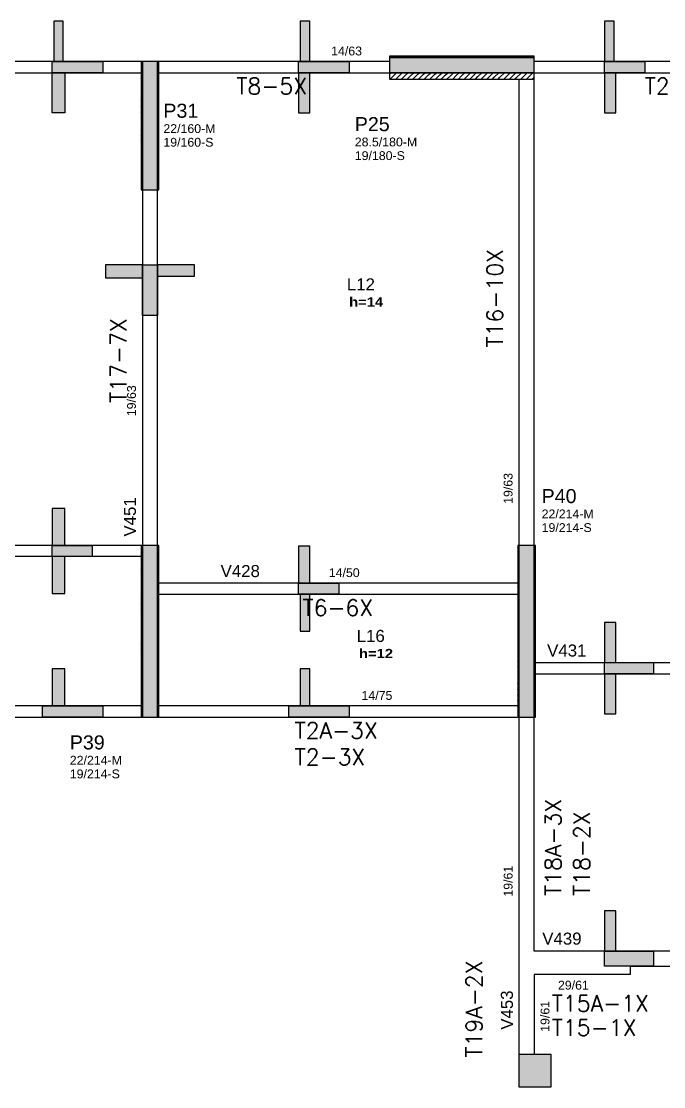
# Model space of a CAD drawing. Extents: x 17311 to 161354, y 153625 to 213544.
# Drawn here: x 20217 to 21017, y 210641 to 211969 of the extents above; entities that cross this region are included whole.
import ezdxf

# ---------------------------------------------------------------- set-up
doc = ezdxf.new("R2010")
doc.units = 0
for name, color, linetype in [('8', 111, 'CONTINUOUS'), ('MTH-DIM-PILAR', 3, 'CONTINUOUS'), ('MTH-DIM-VIGA', 3, 'CONTINUOUS'), ('MTH-FACE-VIGA', 7, 'CONTINUOUS'), ('MTH-LINHA-SEÇÃO', 16, 'CONTINUOUS'), ('MTH-PILAR-SEGUE', 5, 'CONTINUOUS'), ('MTH-SOMBRA21', 150, 'CONTINUOUS'), ('MTH-SOMBRA25', 253, 'CONTINUOUS'), ('MTH-TIT1-PILAR', 5, 'CONTINUOUS'), ('MTH-TIT1-VIGA', 5, 'CONTINUOUS'), ('MTH-TXT-NEGRITO', 5, 'CONTINUOUS')]:
    doc.layers.add(name, color=color, linetype=linetype)
doc.styles.get("Standard").update_dxf_attribs({"font": 'ROMANS.SHX'})
doc.styles.add('TQS_ARIAL', font='arial.ttf')
doc.styles.add('TQS_ARIAL_BLACK', font='ariblk.ttf')

msp = doc.modelspace()

# ---------------------------------------------------------------- linework, layer by layer
at = {"layer": 'MTH-FACE-VIGA', "linetype": 'Continuous'}
for p, q in [((20675.44, 211924.31), (20676.35, 211925.22)), ((20681.93, 211923.73), (20683.36, 211925.16)), ((20683.36, 211925.16), (20683.43, 211925.23)), ((20689, 211923.73), (20690.38, 211925.1)), ((20690.38, 211925.1), (20690.5, 211925.23)), ((20696.07, 211923.73), (20697.39, 211925.05)), ((20697.39, 211925.05), (20697.57, 211925.23)), ((20703.14, 211923.73), (20704.4, 211924.99)), ((20704.4, 211924.99), (20704.64, 211925.23)), ((20710.21, 211923.73), (20711.41, 211924.93)), ((20711.41, 211924.93), (20711.71, 211925.23)), ((20717.29, 211923.73), (20718.43, 211924.87)), ((20718.43, 211924.87), (20718.79, 211925.23)), ((20724.36, 211923.73), (20725.44, 211924.81)), ((20725.44, 211924.81), (20725.86, 211925.23)), ((20731.43, 211923.73), (20732.45, 211924.75)), ((20732.45, 211924.75), (20732.93, 211925.23)), ((20738.5, 211923.73), (20739.47, 211924.69)), ((20739.47, 211924.69), (20740, 211925.23)), ((20745.57, 211923.73), (20746.48, 211924.64)), ((20746.48, 211924.64), (20747.07, 211925.23)), ((20752.64, 211923.73), (20753.49, 211924.58)), ((20753.49, 211924.58), (20754.14, 211925.23)), ((20759.71, 211923.73), (20760.5, 211924.52)), ((20760.5, 211924.52), (20761.21, 211925.23)), ((20766.78, 211923.73), (20767.52, 211924.46)), ((20767.52, 211924.46), (20768.28, 211925.23)), ((20773.85, 211923.73), (20774.53, 211924.4)), ((20774.53, 211924.4), (20775.35, 211925.23)), ((20780.93, 211923.73), (20781.54, 211924.34)), ((20781.54, 211924.34), (20782.43, 211925.23)), ((20788, 211923.73), (20788.55, 211924.29)), ((20788.55, 211924.29), (20789.5, 211925.23)), ((20795.07, 211923.73), (20795.57, 211924.23)), ((20795.57, 211924.23), (20796.57, 211925.23)), ((20802.14, 211923.73), (20802.58, 211924.17)), ((20802.58, 211924.17), (20803.64, 211925.23)), ((20809.21, 211923.73), (20809.59, 211924.11)), ((20809.59, 211924.11), (20810.71, 211925.23)), ((20816.28, 211923.73), (20816.6, 211924.05)), ((20816.6, 211924.05), (20817.78, 211925.23)), ((20823.35, 211923.73), (20823.62, 211923.99)), ((20823.62, 211923.99), (20824.85, 211925.23)), ((20830.42, 211923.73), (20830.63, 211923.93)), ((20830.63, 211923.93), (20831.92, 211925.23)), ((20837.49, 211923.73), (20837.64, 211923.88)), ((20837.64, 211923.88), (20838.99, 211925.23)), ((20844.56, 211923.73), (20844.65, 211923.82)), ((20844.65, 211923.82), (20846.06, 211925.23)), ((20851.64, 211923.73), (20851.67, 211923.76)), ((20851.67, 211923.76), (20853.14, 211925.23)), ((20367.44, 211918.73), (19666.44, 211918.73)), ((20365.94, 211911.8), (20367.39, 211913.25)), ((20367.39, 211913.25), (20367.44, 211913.3)), ((20386.44, 211918.16), (20387.02, 211918.73)), ((20675.44, 211918.73), (20386.44, 211918.73)), ((20386.44, 211911.09), (20387.89, 211912.53)), ((20387.89, 211912.53), (20387.94, 211912.59)), ((21224.94, 211918.73), (20855.44, 211918.73)), ((19667.94, 211904.73), (20365.94, 211904.73)), ((20365.94, 211904.73), (20367.33, 211906.11)), ((20365.94, 211897.66), (20367.26, 211898.97)), ((20367.26, 211898.97), (20367.44, 211899.16)), ((20367.33, 211906.11), (20367.44, 211906.23)), ((20386.44, 211904.01), (20387.82, 211905.39)), ((20386.44, 211896.94), (20387.75, 211898.25)), ((20387.75, 211898.25), (20387.94, 211898.44)), ((20387.82, 211905.39), (20387.94, 211905.51)), ((20387.94, 211904.73), (20675.44, 211904.73)), ((20675.44, 211903.1), (20677, 211904.66)), ((20676.14, 211896.73), (20683.77, 211904.36)), ((20677, 211904.66), (20677.07, 211904.73)), ((20683.21, 211896.73), (20690.54, 211904.06)), ((20683.77, 211904.36), (20684.14, 211904.73)), ((20690.29, 211896.73), (20697.31, 211903.76)), ((20690.54, 211904.06), (20691.21, 211904.73)), ((20697.31, 211903.76), (20698.29, 211904.73)), ((20697.36, 211896.73), (20704.08, 211903.46)), ((20704.08, 211903.46), (20705.36, 211904.73)), ((20704.43, 211896.73), (20710.85, 211903.15)), ((20710.85, 211903.15), (20712.43, 211904.73)), ((20711.5, 211896.73), (20717.62, 211902.85)), ((20717.62, 211902.85), (20719.5, 211904.73)), ((20718.57, 211896.73), (20724.39, 211902.55)), ((20724.39, 211902.55), (20726.57, 211904.73)), ((20725.64, 211896.73), (20731.16, 211902.25)), ((20731.16, 211902.25), (20733.64, 211904.73)), ((20732.71, 211896.73), (20737.93, 211901.95)), ((20737.93, 211901.95), (20740.71, 211904.73)), ((20739.78, 211896.73), (20744.7, 211901.65)), ((20744.7, 211901.65), (20747.78, 211904.73)), ((20746.85, 211896.73), (20751.47, 211901.35)), ((20751.47, 211901.35), (20754.85, 211904.73)), ((20753.93, 211896.73), (20758.25, 211901.05)), ((20758.25, 211901.05), (20761.93, 211904.73)), ((20761, 211896.73), (20765.02, 211900.75)), ((20765.02, 211900.75), (20769, 211904.73)), ((20768.07, 211896.73), (20771.79, 211900.45)), ((20771.79, 211900.45), (20776.07, 211904.73)), ((20775.14, 211896.73), (20778.56, 211900.15)), ((20778.56, 211900.15), (20783.14, 211904.73)), ((20782.21, 211896.73), (20785.33, 211899.84)), ((20785.33, 211899.84), (20790.21, 211904.73)), ((20789.28, 211896.73), (20792.1, 211899.54)), ((20792.1, 211899.54), (20797.28, 211904.73)), ((20796.35, 211896.73), (20798.87, 211899.24)), ((20798.87, 211899.24), (20804.35, 211904.73)), ((20803.42, 211896.73), (20805.64, 211898.94)), ((20805.64, 211898.94), (20811.42, 211904.73)), ((20810.49, 211896.73), (20812.41, 211898.64)), ((20812.41, 211898.64), (20818.49, 211904.73)), ((20817.56, 211896.73), (20819.18, 211898.34)), ((20819.18, 211898.34), (20825.56, 211904.73)), ((20824.64, 211896.73), (20825.95, 211898.04)), ((20825.95, 211898.04), (20832.64, 211904.73)), ((20831.71, 211896.73), (20832.72, 211897.74)), ((20832.72, 211897.74), (20839.71, 211904.73)), ((20836.44, 211896.73), (20836.44, 211315.73)), ((20838.78, 211896.73), (20839.49, 211897.44)), ((20839.49, 211897.44), (20846.78, 211904.73)), ((20845.85, 211896.73), (20846.26, 211897.14)), ((20846.26, 211897.14), (20853.85, 211904.73)), ((20852.92, 211896.73), (20853.03, 211896.84)), ((20853.03, 211896.84), (20855.44, 211899.25)), ((20855.44, 211904.73), (21224.94, 211904.73)), ((20855.44, 211315.73), (20855.44, 211896.73)), ((20365.94, 211890.59), (20367.19, 211891.83)), ((20365.94, 211883.51), (20367.13, 211884.7)), ((20367.13, 211884.7), (20367.44, 211885.01)), ((20367.19, 211891.83), (20367.44, 211892.09)), ((20386.44, 211889.87), (20387.69, 211891.11)), ((20386.44, 211882.8), (20387.62, 211883.98)), ((20387.62, 211883.98), (20387.94, 211884.3)), ((20387.69, 211891.11), (20387.94, 211891.37)), ((20365.94, 211876.44), (20367.06, 211877.56)), ((20365.94, 211869.37), (20366.99, 211870.42)), ((20366.99, 211870.42), (20367.44, 211870.87)), ((20367.06, 211877.56), (20367.44, 211877.94)), ((20386.44, 211875.73), (20387.55, 211876.84)), ((20386.44, 211868.66), (20387.49, 211869.7)), ((20387.49, 211869.7), (20387.94, 211870.16)), ((20387.55, 211876.84), (20387.94, 211877.23)), ((20365.94, 211862.3), (20366.93, 211863.28)), ((20365.94, 211855.23), (20366.86, 211856.14)), ((20366.86, 211856.14), (20367.44, 211856.73)), ((20366.93, 211863.28), (20367.44, 211863.8)), ((20386.44, 211861.59), (20387.42, 211862.56)), ((20387.35, 211855.42), (20387.94, 211856.02)), ((20387.42, 211862.56), (20387.94, 211863.09)), ((20365.94, 211848.16), (20366.79, 211849.01)), ((20366.72, 211841.87), (20367.44, 211842.59)), ((20366.79, 211849.01), (20367.44, 211849.66)), ((20386.44, 211854.52), (20387.35, 211855.42)), ((20386.44, 211847.45), (20387.28, 211848.29)), ((20387.28, 211848.29), (20387.94, 211848.95)), ((20365.94, 211841.09), (20366.72, 211841.87)), ((20365.94, 211834.02), (20366.66, 211834.73)), ((20366.66, 211834.73), (20367.44, 211835.52)), ((20386.44, 211840.37), (20387.22, 211841.15)), ((20386.44, 211833.3), (20387.15, 211834.01)), ((20387.15, 211834.01), (20387.94, 211834.8)), ((20387.22, 211841.15), (20387.94, 211841.87)), ((20365.94, 211826.95), (20366.59, 211827.59)), ((20365.94, 211819.87), (20366.52, 211820.45)), ((20366.52, 211820.45), (20367.44, 211821.37)), ((20366.59, 211827.59), (20367.44, 211828.45)), ((20386.44, 211826.23), (20387.08, 211826.87)), ((20386.44, 211819.16), (20387.02, 211819.73)), ((20387.02, 211819.73), (20387.94, 211820.66)), ((20387.08, 211826.87), (20387.94, 211827.73)), ((20365.94, 211812.8), (20366.46, 211813.32)), ((20365.94, 211805.73), (20366.39, 211806.18)), ((20366.39, 211806.18), (20367.44, 211807.23)), ((20366.46, 211813.32), (20367.44, 211814.3)), ((20386.44, 211812.09), (20386.95, 211812.6)), ((20386.44, 211805.02), (20386.88, 211805.46)), ((20386.88, 211805.46), (20387.94, 211806.52)), ((20386.95, 211812.6), (20387.94, 211813.59)), ((20365.94, 211798.66), (20366.32, 211799.04)), ((20365.94, 211791.59), (20366.26, 211791.9)), ((20366.26, 211791.9), (20367.44, 211793.09)), ((20366.32, 211799.04), (20367.44, 211800.16)), ((20386.44, 211797.95), (20386.82, 211798.32)), ((20386.44, 211790.88), (20386.75, 211791.18)), ((20386.75, 211791.18), (20387.94, 211792.38)), ((20386.82, 211798.32), (20387.94, 211799.45)), ((20365.94, 211784.52), (20366.19, 211784.76)), ((20365.94, 211777.45), (20366.12, 211777.63)), ((20366.12, 211777.63), (20367.44, 211778.95)), ((20366.19, 211784.76), (20367.44, 211786.02)), ((20386.44, 211783.81), (20386.68, 211784.04)), ((20386.44, 211776.74), (20386.62, 211776.91)), ((20386.62, 211776.91), (20387.94, 211778.24)), ((20386.68, 211784.04), (20387.94, 211785.31)), ((20365.94, 211770.38), (20366.06, 211770.49)), ((20365.94, 211763.31), (20365.99, 211763.35)), ((20365.99, 211763.35), (20367.44, 211764.81)), ((20366.06, 211770.49), (20367.44, 211771.88)), ((20386.44, 211769.66), (20386.55, 211769.77)), ((20386.48, 211762.63), (20387.94, 211764.09)), ((20386.55, 211769.77), (20387.94, 211771.16)), ((20367.44, 211758.73), (20367.44, 211315.73)), ((20386.44, 211762.59), (20386.48, 211762.63)), ((20386.44, 211315.73), (20386.44, 211758.73)), ((20367.44, 211315.73), (19666.44, 211315.73)), ((20365.94, 211313.32), (20367.44, 211314.82)), ((20386.44, 211312.61), (20387.93, 211314.1)), ((20387.93, 211314.1), (20387.94, 211314.11)), ((20834.94, 211313.07), (20836.44, 211314.56)), ((20855.44, 211312.35), (20856.93, 211313.84)), ((20856.93, 211313.84), (20856.94, 211313.85)), ((20365.94, 211301.73), (19667.94, 211301.73)), ((20365.94, 211306.25), (20367.39, 211307.69)), ((20365.94, 211299.18), (20367.34, 211300.57)), ((20367.34, 211300.57), (20367.44, 211300.68)), ((20367.39, 211307.69), (20367.44, 211307.75)), ((20386.44, 211305.54), (20387.88, 211306.98)), ((20386.44, 211298.47), (20387.83, 211299.86)), ((20387.83, 211299.86), (20387.94, 211299.97)), ((20387.88, 211306.98), (20387.94, 211307.04)), ((20834.94, 211306), (20836.39, 211307.44)), ((20834.94, 211298.93), (20836.34, 211300.32)), ((20836.34, 211300.32), (20836.44, 211300.43)), ((20836.39, 211307.44), (20836.44, 211307.5)), ((20855.44, 211305.28), (20856.88, 211306.72)), ((20855.44, 211298.21), (20856.83, 211299.6)), ((20856.83, 211299.6), (20856.94, 211299.71)), ((20856.88, 211306.72), (20856.94, 211306.78)), ((20365.94, 211292.11), (20367.29, 211293.45)), ((20365.94, 211285.04), (20367.24, 211286.33)), ((20367.24, 211286.33), (20367.44, 211286.54)), ((20367.29, 211293.45), (20367.44, 211293.61)), ((20386.44, 211291.4), (20387.78, 211292.73)), ((20386.44, 211284.32), (20387.73, 211285.61)), ((20387.73, 211285.61), (20387.94, 211285.82)), ((20387.78, 211292.73), (20387.94, 211292.9)), ((20834.94, 211291.85), (20836.29, 211293.2)), ((20834.94, 211284.78), (20836.24, 211286.08)), ((20836.24, 211286.08), (20836.44, 211286.28)), ((20836.29, 211293.2), (20836.44, 211293.35)), ((20855.44, 211291.14), (20856.78, 211292.48)), ((20855.44, 211284.07), (20856.73, 211285.36)), ((20856.73, 211285.36), (20856.94, 211285.57)), ((20856.78, 211292.48), (20856.94, 211292.64)), ((20365.94, 211277.97), (20367.19, 211279.21)), ((20365.94, 211270.9), (20367.14, 211272.09)), ((20367.14, 211272.09), (20367.44, 211272.4)), ((20367.19, 211279.21), (20367.44, 211279.47)), ((20386.44, 211277.25), (20387.68, 211278.49)), ((20387.63, 211271.37), (20387.94, 211271.68)), ((20387.68, 211278.49), (20387.94, 211278.75)), ((20834.94, 211277.71), (20836.19, 211278.95)), ((20834.94, 211270.64), (20836.14, 211271.83)), ((20836.14, 211271.83), (20836.44, 211272.14)), ((20836.19, 211278.95), (20836.44, 211279.21)), ((20855.44, 211277), (20856.68, 211278.24)), ((20856.68, 211278.24), (20856.94, 211278.5)), ((20365.94, 211263.82), (20367.09, 211264.97)), ((20367.09, 211264.97), (20367.44, 211265.32)), ((20386.44, 211270.18), (20387.63, 211271.37)), ((20386.44, 211263.11), (20387.58, 211264.25)), ((20387.58, 211264.25), (20387.94, 211264.61)), ((20834.94, 211268.73), (20387.94, 211268.73)), ((20834.94, 211263.57), (20836.09, 211264.71)), ((20836.09, 211264.71), (20836.44, 211265.07)), ((20855.44, 211269.93), (20856.63, 211271.12)), ((20855.44, 211262.86), (20856.58, 211263.99)), ((20856.58, 211263.99), (20856.94, 211264.36)), ((20856.63, 211271.12), (20856.94, 211271.43)), ((20365.94, 211256.75), (20367.04, 211257.85)), ((20365.94, 211249.68), (20366.99, 211250.73)), ((20366.99, 211250.73), (20367.44, 211251.18)), ((20367.04, 211257.85), (20367.44, 211258.25)), ((20386.44, 211256.04), (20387.53, 211257.13)), ((20386.44, 211248.97), (20387.48, 211250.01)), ((20387.48, 211250.01), (20387.94, 211250.47)), ((20387.53, 211257.13), (20387.94, 211257.54)), ((20387.94, 211254.73), (20834.94, 211254.73)), ((20834.94, 211256.5), (20836.04, 211257.59)), ((20834.94, 211249.43), (20835.99, 211250.47)), ((20835.99, 211250.47), (20836.44, 211250.93)), ((20836.04, 211257.59), (20836.44, 211258)), ((20855.44, 211255.79), (20856.53, 211256.87)), ((20855.44, 211248.71), (20856.48, 211249.75)), ((20856.48, 211249.75), (20856.94, 211250.21)), ((20856.53, 211256.87), (20856.94, 211257.29)), ((20365.94, 211242.61), (20366.94, 211243.61)), ((20365.94, 211235.54), (20366.89, 211236.48)), ((20366.89, 211236.48), (20367.44, 211237.04)), ((20366.94, 211243.61), (20367.44, 211244.11)), ((20386.44, 211241.9), (20387.43, 211242.89)), ((20386.44, 211234.83), (20387.38, 211235.77)), ((20387.38, 211235.77), (20387.94, 211236.33)), ((20387.43, 211242.89), (20387.94, 211243.4)), ((20834.94, 211242.36), (20835.94, 211243.35)), ((20834.94, 211235.29), (20835.89, 211236.23)), ((20835.89, 211236.23), (20836.44, 211236.79)), ((20835.94, 211243.35), (20836.44, 211243.86)), ((20855.44, 211241.64), (20856.43, 211242.63)), ((20855.44, 211234.57), (20856.38, 211235.51)), ((20856.38, 211235.51), (20856.94, 211236.07)), ((20856.43, 211242.63), (20856.94, 211243.14)), ((20365.94, 211228.47), (20366.84, 211229.36)), ((20365.94, 211221.4), (20366.79, 211222.24)), ((20366.79, 211222.24), (20367.44, 211222.9)), ((20366.84, 211229.36), (20367.44, 211229.97)), ((20386.44, 211227.76), (20387.33, 211228.65)), ((20386.44, 211220.68), (20387.28, 211221.52)), ((20387.28, 211221.52), (20387.94, 211222.18)), ((20387.33, 211228.65), (20387.94, 211229.26)), ((20834.94, 211228.21), (20835.84, 211229.11)), ((20834.94, 211221.14), (20835.79, 211221.99)), ((20835.79, 211221.99), (20836.44, 211222.64)), ((20835.84, 211229.11), (20836.44, 211229.71)), ((20855.44, 211227.5), (20856.33, 211228.39)), ((20855.44, 211220.43), (20856.28, 211221.27)), ((20856.28, 211221.27), (20856.94, 211221.93)), ((20856.33, 211228.39), (20856.94, 211229)), ((20365.94, 211214.33), (20366.74, 211215.12)), ((20365.94, 211207.26), (20366.69, 211208)), ((20366.69, 211208), (20367.44, 211208.76)), ((20366.74, 211215.12), (20367.44, 211215.83)), ((20386.44, 211213.61), (20387.23, 211214.4)), ((20386.44, 211206.54), (20387.18, 211207.28)), ((20387.18, 211207.28), (20387.94, 211208.04)), ((20387.23, 211214.4), (20387.94, 211215.11)), ((20834.94, 211214.07), (20835.74, 211214.87)), ((20834.94, 211207), (20835.69, 211207.74)), ((20835.69, 211207.74), (20836.44, 211208.5)), ((20835.74, 211214.87), (20836.44, 211215.57)), ((20855.44, 211213.36), (20856.23, 211214.15)), ((20855.44, 211206.29), (20856.18, 211207.03)), ((20856.18, 211207.03), (20856.94, 211207.79)), ((20856.23, 211214.15), (20856.94, 211214.86)), ((20365.94, 211200.18), (20366.64, 211200.88)), ((20365.94, 211193.11), (20366.59, 211193.76)), ((20366.59, 211193.76), (20367.44, 211194.61)), ((20366.64, 211200.88), (20367.44, 211201.68)), ((20386.44, 211199.47), (20387.13, 211200.16)), ((20386.44, 211192.4), (20387.08, 211193.04)), ((20387.08, 211193.04), (20387.94, 211193.9)), ((20387.13, 211200.16), (20387.94, 211200.97)), ((20834.94, 211199.93), (20835.64, 211200.62)), ((20834.94, 211192.86), (20835.59, 211193.5)), ((20835.59, 211193.5), (20836.44, 211194.36)), ((20835.64, 211200.62), (20836.44, 211201.43)), ((20855.44, 211199.22), (20856.13, 211199.91)), ((20855.44, 211192.15), (20856.08, 211192.78)), ((20856.08, 211192.78), (20856.94, 211193.65)), ((20856.13, 211199.91), (20856.94, 211200.72)), ((20365.94, 211186.04), (20366.54, 211186.64)), ((20365.94, 211178.97), (20366.49, 211179.52)), ((20366.49, 211179.52), (20367.44, 211180.47)), ((20366.54, 211186.64), (20367.44, 211187.54)), ((20386.44, 211185.33), (20387.04, 211185.92)), ((20386.44, 211178.26), (20386.99, 211178.8)), ((20386.99, 211178.8), (20387.94, 211179.76)), ((20387.04, 211185.92), (20387.94, 211186.83)), ((20834.94, 211185.79), (20835.54, 211186.38)), ((20834.94, 211178.72), (20835.49, 211179.26)), ((20835.49, 211179.26), (20836.44, 211180.22)), ((20835.54, 211186.38), (20836.44, 211187.29)), ((20855.44, 211185.08), (20856.03, 211185.66)), ((20855.98, 211178.54), (20856.94, 211179.5)), ((20856.03, 211185.66), (20856.94, 211186.58)), ((20365.94, 211171.9), (20366.44, 211172.4)), ((20366.39, 211165.27), (20367.44, 211166.33)), ((20366.44, 211172.4), (20367.44, 211173.4)), ((20386.44, 211171.19), (20386.94, 211171.68)), ((20386.89, 211164.56), (20387.94, 211165.62)), ((20386.94, 211171.68), (20387.94, 211172.69)), ((20834.94, 211171.65), (20835.44, 211172.14)), ((20835.39, 211165.02), (20836.44, 211166.08)), ((20835.44, 211172.14), (20836.44, 211173.15)), ((20855.44, 211178), (20855.98, 211178.54)), ((20855.44, 211170.93), (20855.93, 211171.42)), ((20855.44, 211169.73), (21303.94, 211169.73)), ((20855.93, 211171.42), (20856.94, 211172.43)), ((20365.94, 211164.83), (20366.39, 211165.27)), ((20365.94, 211157.76), (20366.34, 211158.15)), ((20366.29, 211151.03), (20367.44, 211152.19)), ((20366.34, 211158.15), (20367.44, 211159.26)), ((20386.44, 211164.12), (20386.89, 211164.56)), ((20386.44, 211157.05), (20386.84, 211157.44)), ((20386.84, 211157.44), (20387.94, 211158.55)), ((20834.94, 211164.58), (20835.39, 211165.02)), ((20834.94, 211157.5), (20835.34, 211157.9)), ((20835.34, 211157.9), (20836.44, 211159)), ((20855.44, 211163.86), (20855.88, 211164.3)), ((20855.44, 211156.79), (20855.83, 211157.18)), ((20855.44, 211155.73), (21303.94, 211155.73)), ((20855.83, 211157.18), (20856.94, 211158.29)), ((20855.88, 211164.3), (20856.94, 211165.36)), ((20365.94, 211150.69), (20366.29, 211151.03)), ((20365.94, 211143.62), (20366.24, 211143.91)), ((20366.24, 211143.91), (20367.44, 211145.12)), ((20386.44, 211149.97), (20386.79, 211150.31)), ((20386.44, 211142.9), (20386.74, 211143.19)), ((20386.74, 211143.19), (20387.94, 211144.4)), ((20386.79, 211150.31), (20387.94, 211151.47)), ((20834.94, 211150.43), (20835.29, 211150.78)), ((20834.94, 211143.36), (20835.24, 211143.66)), ((20835.24, 211143.66), (20836.44, 211144.86)), ((20835.29, 211150.78), (20836.44, 211151.93)), ((20855.44, 211149.72), (20855.78, 211150.06)), ((20855.44, 211142.65), (20855.73, 211142.94)), ((20855.73, 211142.94), (20856.94, 211144.15)), ((20855.78, 211150.06), (20856.94, 211151.22)), ((20365.94, 211136.55), (20366.19, 211136.79)), ((20365.94, 211129.47), (20366.14, 211129.67)), ((20366.14, 211129.67), (20367.44, 211130.97)), ((20366.19, 211136.79), (20367.44, 211138.05)), ((20386.44, 211135.83), (20386.69, 211136.07)), ((20386.44, 211128.76), (20386.64, 211128.95)), ((20386.64, 211128.95), (20387.94, 211130.26)), ((20386.69, 211136.07), (20387.94, 211137.33)), ((20834.94, 211136.29), (20835.19, 211136.53)), ((20834.94, 211129.22), (20835.14, 211129.41)), ((20835.14, 211129.41), (20836.44, 211130.72)), ((20835.19, 211136.53), (20836.44, 211137.79)), ((20855.44, 211135.58), (20855.68, 211135.82)), ((20855.44, 211128.51), (20855.63, 211128.7)), ((20855.63, 211128.7), (20856.94, 211130.01)), ((20855.68, 211135.82), (20856.94, 211137.08)), ((20365.94, 211115.73), (19921.44, 211115.73)), ((20365.94, 211122.4), (20366.09, 211122.55)), ((20365.94, 211115.33), (20366.04, 211115.43)), ((20366.04, 211115.43), (20367.44, 211116.83)), ((20366.09, 211122.55), (20367.44, 211123.9)), ((20386.44, 211121.69), (20386.59, 211121.83)), ((20386.44, 211114.62), (20386.54, 211114.71)), ((20386.54, 211114.71), (20387.94, 211116.12)), ((20386.59, 211121.83), (20387.94, 211123.19)), ((20834.94, 211115.73), (20387.94, 211115.73)), ((20834.94, 211122.15), (20835.09, 211122.29)), ((20834.94, 211115.08), (20835.04, 211115.17)), ((20835.04, 211115.17), (20836.44, 211116.58)), ((20835.09, 211122.29), (20836.44, 211123.65)), ((20855.44, 211121.44), (20855.58, 211121.57)), ((20855.44, 211114.36), (20855.53, 211114.45)), ((20855.53, 211114.45), (20856.94, 211115.86)), ((20855.58, 211121.57), (20856.94, 211122.94)), ((19921.44, 211101.73), (20367.44, 211101.73)), ((20365.94, 211108.26), (20365.99, 211108.31)), ((20365.99, 211108.31), (20367.44, 211109.76)), ((20366.48, 211101.73), (20367.44, 211102.69)), ((20386.44, 211107.55), (20386.49, 211107.59)), ((20386.44, 211101.73), (20836.44, 211101.73)), ((20386.49, 211107.59), (20387.94, 211109.05)), ((20387.7, 211101.73), (20387.94, 211101.98)), ((20834.94, 211108.01), (20834.99, 211108.05)), ((20834.99, 211108.05), (20836.44, 211109.51)), ((20835.74, 211101.73), (20836.44, 211102.44)), ((20836.44, 211101.73), (20836.44, 210681.23)), ((20855.44, 211107.29), (20855.48, 211107.33)), ((20855.44, 210810.23), (20855.44, 211101.73)), ((20855.48, 211107.33), (20856.94, 211108.79)), ((21264.44, 210810.23), (20855.44, 210810.23)), ((20855.44, 210781.23), (20855.44, 210681.23)), ((20975.44, 210781.23), (20855.44, 210781.23)), ((20975.44, 210791.23), (21175.44, 210791.23)), ((20975.44, 210781.23), (20975.44, 210791.23))]:
    msp.add_line(p, q, dxfattribs=at)
for points in [[(20855.44, 211923.73), (20855.44, 211925.23), (20675.44, 211925.23), (20675.44, 211923.73), (20855.44, 211923.73)], [(20367.44, 211918.73), (20365.94, 211918.73), (20365.94, 211758.73), (20367.44, 211758.73), (20367.44, 211918.73)], [(20387.94, 211918.73), (20386.44, 211918.73), (20386.44, 211758.73), (20387.94, 211758.73), (20387.94, 211918.73)], [(20855.44, 211896.73), (20855.44, 211904.73), (20675.44, 211904.73), (20675.44, 211896.73), (20855.44, 211896.73)], [(20367.44, 211315.73), (20365.94, 211315.73), (20365.94, 211101.73), (20367.44, 211101.73), (20367.44, 211315.73)], [(20387.94, 211315.73), (20386.44, 211315.73), (20386.44, 211101.73), (20387.94, 211101.73), (20387.94, 211315.73)], [(20836.44, 211315.73), (20834.94, 211315.73), (20834.94, 211101.73), (20836.44, 211101.73), (20836.44, 211315.73)], [(20856.94, 211315.73), (20855.44, 211315.73), (20855.44, 211101.73), (20856.94, 211101.73), (20856.94, 211315.73)]]:
    msp.add_lwpolyline(points, dxfattribs=at)
at = {"layer": 'MTH-LINHA-SEÇÃO', "linetype": 'Continuous'}
for points in [[(20257.05, 211968.73), (20257.05, 211918.73), (20269.05, 211918.73), (20269.05, 211968.73), (20257.05, 211968.73)], [(20563.96, 211968.73), (20563.96, 211918.73), (20575.96, 211918.73), (20575.96, 211968.73), (20563.96, 211968.73)], [(20943.19, 211968.73), (20943.19, 211918.73), (20955.19, 211918.73), (20955.19, 211968.73), (20943.19, 211968.73)], [(20318.05, 211904.73), (20255.05, 211904.73), (20255.05, 211918.73), (20318.05, 211918.73), (20318.05, 211904.73)], [(20624.96, 211904.73), (20561.96, 211904.73), (20561.96, 211918.73), (20624.96, 211918.73), (20624.96, 211904.73)], [(20993.19, 211904.73), (20943.19, 211904.73), (20943.19, 211918.73), (20993.19, 211918.73), (20993.19, 211904.73)], [(20255.05, 211854.73), (20255.05, 211904.73), (20271.05, 211904.73), (20271.05, 211854.73), (20255.05, 211854.73)], [(20561.96, 211904.73), (20561.96, 211854.73), (20575.96, 211854.73), (20575.96, 211904.73), (20561.96, 211904.73)], [(20943.19, 211904.73), (20943.19, 211854.73), (20957.19, 211854.73), (20957.19, 211904.73), (20943.19, 211904.73)], [(20367.44, 211665.26), (20321.44, 211665.26), (20321.44, 211649.26), (20367.44, 211649.26), (20367.44, 211665.26)], [(20367.44, 211602.26), (20367.44, 211665.26), (20386.44, 211665.26), (20386.44, 211602.26), (20367.44, 211602.26)], [(20432.44, 211665.26), (20386.44, 211665.26), (20386.44, 211651.26), (20432.44, 211651.26), (20432.44, 211665.26)], [(20255.05, 211361.73), (20255.05, 211315.73), (20271.05, 211315.73), (20271.05, 211361.73), (20255.05, 211361.73)], [(20305.05, 211301.73), (20255.05, 211301.73), (20255.05, 211315.73), (20305.05, 211315.73), (20305.05, 211301.73)], [(20561.96, 211314.73), (20561.96, 211268.73), (20575.96, 211268.73), (20575.96, 211314.73), (20561.96, 211314.73)], [(20255.05, 211301.73), (20255.05, 211255.73), (20271.05, 211255.73), (20271.05, 211301.73), (20255.05, 211301.73)], [(20611.96, 211254.73), (20561.96, 211254.73), (20561.96, 211268.73), (20611.96, 211268.73), (20611.96, 211254.73)], [(20563.96, 211254.73), (20563.96, 211208.73), (20575.96, 211208.73), (20575.96, 211254.73), (20563.96, 211254.73)], [(20943.19, 211219.73), (20943.19, 211169.73), (20957.19, 211169.73), (20957.19, 211219.73), (20943.19, 211219.73)], [(21004.19, 211155.73), (20943.19, 211155.73), (20943.19, 211169.73), (21004.19, 211169.73), (21004.19, 211155.73)], [(20255.05, 211161.73), (20255.05, 211115.73), (20271.05, 211115.73), (20271.05, 211161.73), (20255.05, 211161.73)], [(20563.96, 211161.73), (20563.96, 211115.73), (20575.96, 211115.73), (20575.96, 211161.73), (20563.96, 211161.73)], [(20943.19, 211155.73), (20943.19, 211105.73), (20957.19, 211105.73), (20957.19, 211155.73), (20943.19, 211155.73)], [(20318.05, 211101.73), (20243.05, 211101.73), (20243.05, 211115.73), (20318.05, 211115.73), (20318.05, 211101.73)], [(20624.96, 211101.73), (20549.96, 211101.73), (20549.96, 211115.73), (20624.96, 211115.73), (20624.96, 211101.73)], [(20943.19, 210860.23), (20943.19, 210810.23), (20957.19, 210810.23), (20957.19, 210860.23), (20943.19, 210860.23)], [(21004.19, 210791.23), (20943.19, 210791.23), (20943.19, 210810.23), (21004.19, 210810.23), (21004.19, 210791.23)]]:
    msp.add_lwpolyline(points, dxfattribs=at)
at = {"layer": 'MTH-PILAR-SEGUE', "linetype": 'Continuous'}
for points in [[(20675.44, 211923.73), (20675.44, 211904.73), (20855.44, 211904.73), (20855.44, 211923.73), (20675.44, 211923.73)], [(20367.44, 211758.73), (20386.44, 211758.73), (20386.44, 211918.73), (20367.44, 211918.73), (20367.44, 211758.73)], [(20367.44, 211101.73), (20386.44, 211101.73), (20386.44, 211315.73), (20367.44, 211315.73), (20367.44, 211101.73)], [(20836.44, 211101.73), (20855.44, 211101.73), (20855.44, 211315.73), (20836.44, 211315.73), (20836.44, 211101.73)], [(20876.44, 210681.23), (20836.44, 210681.23), (20836.44, 210641.23), (20876.44, 210641.23), (20876.44, 210681.23)]]:
    msp.add_lwpolyline(points, dxfattribs=at)
at = {"layer": 'MTH-SOMBRA21', "linetype": 'Continuous'}
for points in [[(20257.05, 211968.73), (20257.05, 211918.73), (20269.05, 211918.73)], [(20257.05, 211968.73), (20269.05, 211918.73), (20269.05, 211968.73)], [(20257.05, 211968.73), (20269.05, 211968.73), (20257.05, 211968.73)], [(20563.96, 211968.73), (20563.96, 211918.73), (20575.96, 211918.73)], [(20563.96, 211968.73), (20575.96, 211918.73), (20575.96, 211968.73)], [(20563.96, 211968.73), (20575.96, 211968.73), (20563.96, 211968.73)], [(20943.19, 211968.73), (20943.19, 211918.73), (20955.19, 211918.73)], [(20943.19, 211968.73), (20955.19, 211918.73), (20955.19, 211968.73)], [(20943.19, 211968.73), (20955.19, 211968.73), (20943.19, 211968.73)], [(20318.05, 211904.73), (20255.05, 211904.73), (20255.05, 211918.73)], [(20318.05, 211904.73), (20255.05, 211918.73), (20318.05, 211918.73)], [(20318.05, 211904.73), (20318.05, 211918.73), (20318.05, 211904.73)], [(20624.96, 211904.73), (20561.96, 211904.73), (20561.96, 211918.73)], [(20624.96, 211904.73), (20561.96, 211918.73), (20624.96, 211918.73)], [(20624.96, 211904.73), (20624.96, 211918.73), (20624.96, 211904.73)], [(20993.19, 211904.73), (20943.19, 211904.73), (20943.19, 211918.73)], [(20993.19, 211904.73), (20943.19, 211918.73), (20993.19, 211918.73)], [(20993.19, 211904.73), (20993.19, 211918.73), (20993.19, 211904.73)], [(20255.05, 211854.73), (20255.05, 211904.73), (20271.05, 211904.73)], [(20255.05, 211854.73), (20271.05, 211904.73), (20271.05, 211854.73)], [(20561.96, 211904.73), (20561.96, 211854.73), (20575.96, 211854.73)], [(20561.96, 211904.73), (20575.96, 211854.73), (20575.96, 211904.73)], [(20561.96, 211904.73), (20575.96, 211904.73), (20561.96, 211904.73)], [(20943.19, 211904.73), (20943.19, 211854.73), (20957.19, 211854.73)], [(20943.19, 211904.73), (20957.19, 211854.73), (20957.19, 211904.73)], [(20943.19, 211904.73), (20957.19, 211904.73), (20943.19, 211904.73)], [(20255.05, 211854.73), (20271.05, 211854.73), (20255.05, 211854.73)], [(20367.44, 211665.26), (20321.44, 211665.26), (20321.44, 211649.26)], [(20367.44, 211665.26), (20321.44, 211649.26), (20367.44, 211649.26)], [(20367.44, 211665.26), (20367.44, 211649.26), (20367.44, 211665.26)], [(20367.44, 211602.26), (20367.44, 211665.26), (20386.44, 211665.26)], [(20367.44, 211602.26), (20386.44, 211665.26), (20386.44, 211602.26)], [(20432.44, 211665.26), (20386.44, 211665.26), (20386.44, 211651.26)], [(20432.44, 211665.26), (20386.44, 211651.26), (20432.44, 211651.26)], [(20432.44, 211665.26), (20432.44, 211651.26), (20432.44, 211665.26)], [(20367.44, 211602.26), (20386.44, 211602.26), (20367.44, 211602.26)], [(20255.05, 211361.73), (20255.05, 211315.73), (20271.05, 211315.73)], [(20255.05, 211361.73), (20271.05, 211315.73), (20271.05, 211361.73)], [(20255.05, 211361.73), (20271.05, 211361.73), (20255.05, 211361.73)], [(20305.05, 211301.73), (20255.05, 211301.73), (20255.05, 211315.73)], [(20305.05, 211301.73), (20255.05, 211315.73), (20305.05, 211315.73)], [(20305.05, 211301.73), (20305.05, 211315.73), (20305.05, 211301.73)], [(20561.96, 211314.73), (20561.96, 211268.73), (20575.96, 211268.73)], [(20561.96, 211314.73), (20575.96, 211268.73), (20575.96, 211314.73)], [(20561.96, 211314.73), (20575.96, 211314.73), (20561.96, 211314.73)], [(20255.05, 211301.73), (20255.05, 211255.73), (20271.05, 211255.73)], [(20255.05, 211301.73), (20271.05, 211255.73), (20271.05, 211301.73)], [(20255.05, 211301.73), (20271.05, 211301.73), (20255.05, 211301.73)], [(20611.96, 211254.73), (20561.96, 211254.73), (20561.96, 211268.73)], [(20611.96, 211254.73), (20561.96, 211268.73), (20611.96, 211268.73)], [(20611.96, 211254.73), (20611.96, 211268.73), (20611.96, 211254.73)], [(20563.96, 211254.73), (20563.96, 211208.73), (20575.96, 211208.73)], [(20563.96, 211254.73), (20575.96, 211208.73), (20575.96, 211254.73)], [(20563.96, 211254.73), (20575.96, 211254.73), (20563.96, 211254.73)], [(20943.19, 211219.73), (20943.19, 211169.73), (20957.19, 211169.73)], [(20943.19, 211219.73), (20957.19, 211169.73), (20957.19, 211219.73)], [(20943.19, 211219.73), (20957.19, 211219.73), (20943.19, 211219.73)], [(21004.19, 211155.73), (20943.19, 211155.73), (20943.19, 211169.73)], [(21004.19, 211155.73), (20943.19, 211169.73), (21004.19, 211169.73)], [(21004.19, 211155.73), (21004.19, 211169.73), (21004.19, 211155.73)], [(20255.05, 211161.73), (20255.05, 211115.73), (20271.05, 211115.73)], [(20255.05, 211161.73), (20271.05, 211115.73), (20271.05, 211161.73)], [(20255.05, 211161.73), (20271.05, 211161.73), (20255.05, 211161.73)], [(20563.96, 211161.73), (20563.96, 211115.73), (20575.96, 211115.73)], [(20563.96, 211161.73), (20575.96, 211115.73), (20575.96, 211161.73)], [(20563.96, 211161.73), (20575.96, 211161.73), (20563.96, 211161.73)], [(20943.19, 211155.73), (20943.19, 211105.73), (20957.19, 211105.73)], [(20943.19, 211155.73), (20957.19, 211105.73), (20957.19, 211155.73)], [(20943.19, 211155.73), (20957.19, 211155.73), (20943.19, 211155.73)], [(20318.05, 211101.73), (20243.05, 211101.73), (20243.05, 211115.73)], [(20318.05, 211101.73), (20243.05, 211115.73), (20318.05, 211115.73)], [(20318.05, 211101.73), (20318.05, 211115.73), (20318.05, 211101.73)], [(20624.96, 211101.73), (20549.96, 211101.73), (20549.96, 211115.73)], [(20624.96, 211101.73), (20549.96, 211115.73), (20624.96, 211115.73)], [(20624.96, 211101.73), (20624.96, 211115.73), (20624.96, 211101.73)], [(20943.19, 210860.23), (20943.19, 210810.23), (20957.19, 210810.23)], [(20943.19, 210860.23), (20957.19, 210810.23), (20957.19, 210860.23)], [(20943.19, 210860.23), (20957.19, 210860.23), (20943.19, 210860.23)], [(21004.19, 210791.23), (20943.19, 210791.23), (20943.19, 210810.23)], [(21004.19, 210791.23), (20943.19, 210810.23), (21004.19, 210810.23)], [(21004.19, 210791.23), (21004.19, 210810.23), (21004.19, 210791.23)]]:
    msp.add_solid(points, dxfattribs=at)
at = {"layer": 'MTH-SOMBRA25', "linetype": 'Continuous'}
for points in [[(20675.44, 211923.73), (20675.44, 211904.73), (20855.44, 211904.73)], [(20675.44, 211923.73), (20855.44, 211904.73), (20855.44, 211923.73)], [(20675.44, 211923.73), (20855.44, 211923.73), (20675.44, 211923.73)], [(20367.44, 211758.73), (20386.44, 211758.73), (20386.44, 211918.73)], [(20367.44, 211758.73), (20386.44, 211918.73), (20367.44, 211918.73)], [(20367.44, 211758.73), (20367.44, 211918.73), (20367.44, 211758.73)], [(20367.44, 211101.73), (20386.44, 211101.73), (20386.44, 211315.73)], [(20367.44, 211101.73), (20386.44, 211315.73), (20367.44, 211315.73)], [(20367.44, 211101.73), (20367.44, 211315.73), (20367.44, 211101.73)], [(20836.44, 211101.73), (20855.44, 211101.73), (20855.44, 211315.73)], [(20836.44, 211101.73), (20855.44, 211315.73), (20836.44, 211315.73)], [(20836.44, 211101.73), (20836.44, 211315.73), (20836.44, 211101.73)], [(20876.44, 210681.23), (20836.44, 210681.23), (20836.44, 210641.23)], [(20876.44, 210681.23), (20836.44, 210641.23), (20876.44, 210641.23)], [(20876.44, 210681.23), (20876.44, 210641.23), (20876.44, 210681.23)]]:
    msp.add_solid(points, dxfattribs=at)

# ---------------------------------------------------------------- texts
at = {"layer": '8', "color": 1, "linetype": 'Continuous'}
for s, p in [('T8-5X', (20484.59, 211877.95)), ('T27-7X', (20993.09, 211877.95)), ('T6-6X', (20566.88, 211227.95)), ('T2A-3X', (20557.07, 211074.95)), ('T2-3X', (20557.07, 211041.99)), ('T15A-1X', (20877.39, 210734.93)), ('T15-1X', (20877.39, 210704.73))]:
    msp.add_text(s, height=20.16, dxfattribs=at).set_placement(p)
for s, p in [('T16-10X', (20816.54, 211562.36)), ('T17-7X', (20347.54, 211493.36)), ('T18A-3X', (20889.07, 210878.91)), ('T18-2X', (20924.69, 210878.91)), ('T19A-2X', (20790.58, 210677.54))]:
    msp.add_text(s, height=20.16, rotation=90, dxfattribs=at).set_placement(p)
at = {"layer": 'MTH-DIM-PILAR', "linetype": 'Continuous', "style": 'TQS_ARIAL'}
for s, p in [('22/160-M', (20393.63, 211829.51)), ('19/160-S', (20393.63, 211812.51)), ('28.5/180-M', (20632.01, 211812.85)), ('19/180-S', (20632.01, 211795.85)), ('22/214-M', (20864.69, 211349.39)), ('19/214-S', (20864.69, 211332.39)), ('22/214-M', (20277.1, 211042.47)), ('19/214-S', (20277.1, 211025.47))]:
    msp.add_text(s, height=11, dxfattribs=at).set_placement(p)
at = {"layer": 'MTH-DIM-VIGA', "linetype": 'Continuous', "style": 'TQS_ARIAL'}
for s, p in [('14/63', (20602.56, 211926.23)), ('14/50', (20599.65, 211276.23)), ('14/75', (20640.4, 211123.23)), ('29/61', (20885.02, 210762.23))]:
    msp.add_text(s, height=11, dxfattribs=at).set_placement(p)
for s, p in [('19/63', (20359.44, 211476.73)), ('19/63', (20828.44, 211367.48)), ('19/61', (20828.44, 210878.05)), ('19/61', (20874.44, 210709.64))]:
    msp.add_text(s, height=11, rotation=90, dxfattribs=at).set_placement(p)
at = {"layer": 'MTH-TIT1-PILAR', "linetype": 'Continuous', "style": 'TQS_ARIAL'}
for s, p in [('P31', (20393.63, 211848.51)), ('P25', (20632.01, 211831.85)), ('P40', (20864.69, 211368.39)), ('P39', (20277.1, 211061.47))]:
    msp.add_text(s, height=17.5, dxfattribs=at).set_placement(p)
at = {"layer": 'MTH-TIT1-VIGA', "linetype": 'Continuous', "style": 'TQS_ARIAL'}
for s, p in [('L12', (20622.15, 211633.47)), ('V428', (20464.91, 211276.23)), ('L16', (20634.42, 211195.4)), ('V431', (20871.58, 211177.23)), ('V439', (20865.5, 210818.23))]:
    msp.add_text(s, height=15, dxfattribs=at).set_placement(p)
for s, p in [('V451', (20359.44, 211326.71)), ('V453', (20828.94, 210712.22))]:
    msp.add_text(s, height=15, rotation=90, dxfattribs=at).set_placement(p)
at = {"layer": 'MTH-TXT-NEGRITO', "color": 3, "linetype": 'Continuous', "style": 'TQS_ARIAL_BLACK'}
for s, p in [('h=14', (20624.96, 211613.31)), ('h=12', (20637.23, 211175.25))]:
    msp.add_text(s, height=11.5, dxfattribs=at).set_placement(p)

doc.saveas('drawing.dxf')
